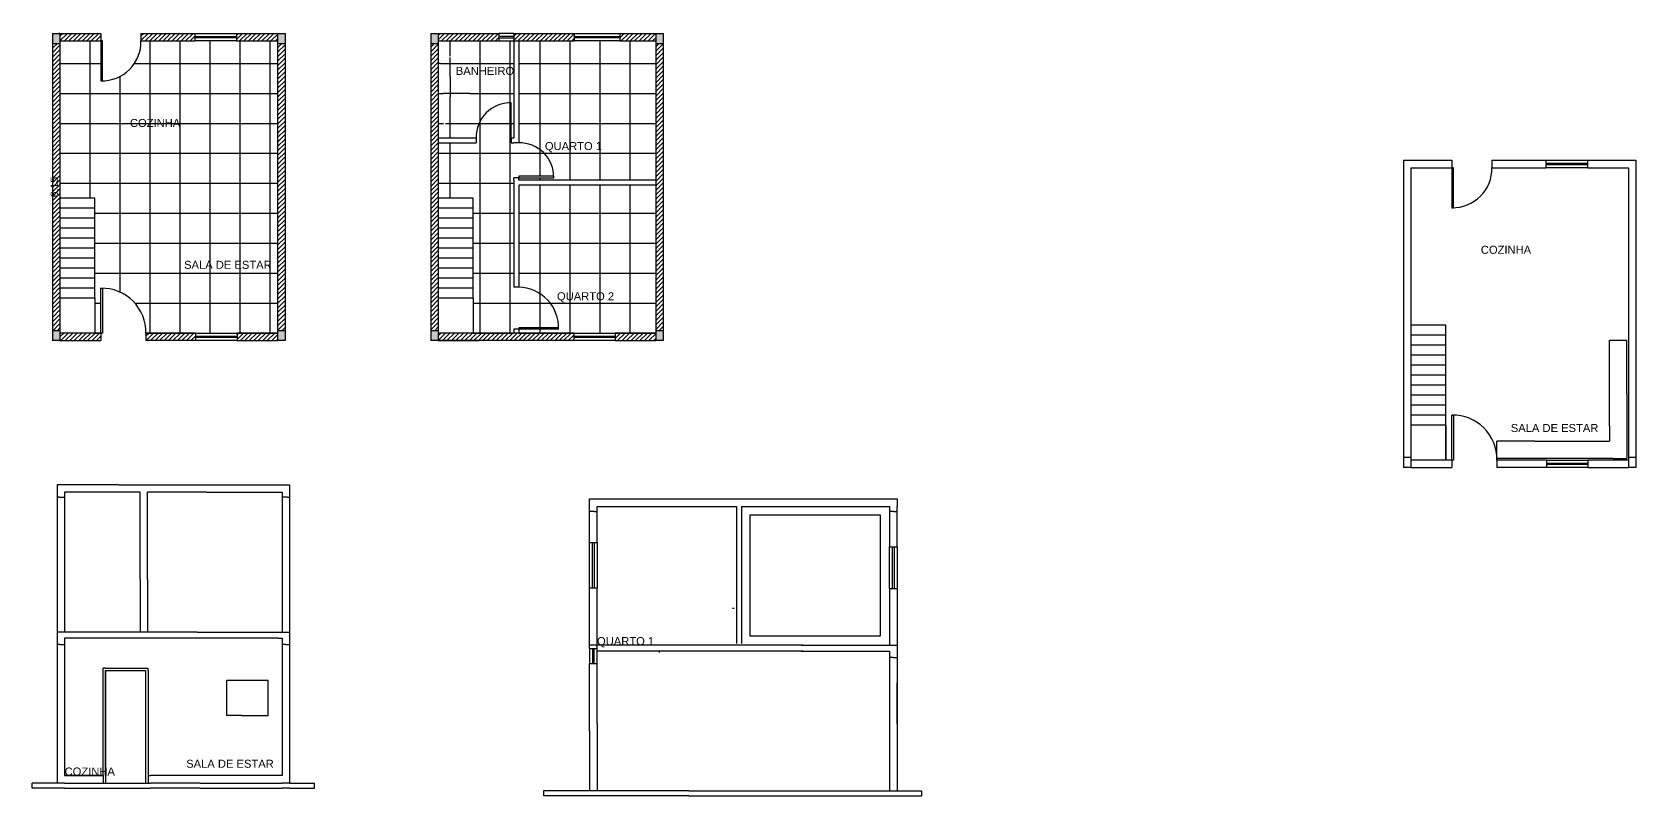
# Model space of a CAD drawing. Header units: millimetres. Extents: x 0 to 2159, y 982 to 997.
# Drawn here: x 2091.35 to 2123.43, y 981.91 to 997.2 of the extents above; entities that cross this region are included whole.
import ezdxf

# ---------------------------------------------------------------- set-up
doc = ezdxf.new("R2010")
doc.units = ezdxf.units.MM
for name, color, linetype in [('0SGRENZE', 7, 'Continuous'), ('ABERTURA', 5, 'Continuous'), ('ESCADA', 1, 'Continuous'), ('HACHURA', 8, 'Continuous'), ('JANELA', 3, 'Continuous'), ('MOVEIS', 2, 'Continuous'), ('PAREDE', 7, 'Continuous'), ('PISO', 6, 'Continuous'), ('TEXTOS', 2, 'Continuous')]:
    doc.layers.add(name, color=color, linetype=linetype)
doc.styles.add('ARIAL', font='arial.ttf')
doc.dimstyles.new('ISO-25', dxfattribs={"dimtxt": 0.15, "dimasz": 0.05, "dimexe": 1.25, "dimexo": 0.625, "dimgap": 0.01, "dimtad": 1, "dimzin": 1, "dimtxsty": 'ARIAL', "dimblk": 'ARCHTICK', "dimcen": 0.005, "dimse1": 1, "dimse2": 1, "dimclrd": 256, "dimclre": 256, "dimclrt": 14, "dimadec": 0, "dimazin": 0, "dimtfac": 1, "dimtofl": 0, "dimtmove": 0, "dimatfit": 3, "dimldrblk": 'ARCHTICK', "dimfxl": 1, "dimfxlon": 1, "dimarcsym": 1})

# ---------------------------------------------------------------- blocks, each defined once
blk = doc.blocks.new('_ArchTick')
at = {"color": 0, "linetype": 'ByBlock', "const_width": 0.15}
blk.add_lwpolyline([(-0.5, -0.5), (0.5, 0.5)], dxfattribs=at)
blk = doc.blocks.new('*D134')
at = {"layer": 'Defpoints', "color": 0, "transparency": 16777216}
for p in [(2091.909, 997.169), (2091.909, 991.019), (2091.909, 991.019)]:
    blk.add_point(p, dxfattribs=at)
at = {"layer": 'PAREDE', "lineweight": -2, "transparency": 16777216}
blk.add_line((2091.909, 997.169), (2091.909, 991.019), dxfattribs=at)
at = {"layer": 'PAREDE', "lineweight": -2, "transparency": 16777216, "xscale": 0.05, "yscale": 0.05, "zscale": 0.05}
for p, rotation in [((2091.909, 997.169), 90), ((2091.909, 991.019), 270)]:
    blk.add_blockref('_ArchTick', p, dxfattribs=dict(at, rotation=rotation))
at = {"layer": 'PAREDE', "color": 14, "transparency": 16777216, "insert": (2091.809, 994.094), "char_height": 0.15, "attachment_point": 5, "rotation": 90, "style": 'ARIAL'}
blk.add_mtext('6,15', dxfattribs=at)

msp = doc.modelspace()

# ---------------------------------------------------------------- hatches: boundary and pattern name
at = {"layer": 'HACHURA'}
h = msp.add_hatch(dxfattribs=at)
h.set_pattern_fill('ANSI31', color=256, scale=0.02)
h.set_pattern_definition([(45, (-32.10096, -8.40815), (-0.0449012806, 0.0449012806), [])])
h.paths.add_polyline_path([(2094.619, 991.169), (2093.629, 991.169), (2093.629, 991.019), (2094.619, 991.019)])
h.paths.add_polyline_path([(2096.259, 991.169), (2095.449, 991.169), (2095.449, 991.019), (2096.259, 991.019)])
h.paths.add_polyline_path([(2092.729, 991.169), (2091.909, 991.169), (2091.909, 991.019), (2092.729, 991.019)])
h.paths.add_polyline_path([(2096.409, 996.969), (2096.259, 996.969), (2096.259, 991.219), (2096.409, 991.219)])
h.paths.add_polyline_path([(2096.259, 997.169), (2095.439, 997.169), (2095.439, 997.019), (2096.259, 997.019)])
h.paths.add_polyline_path([(2094.609, 997.169), (2093.529, 997.169), (2093.529, 997.019), (2094.609, 997.019)])
h.paths.add_polyline_path([(2092.729, 997.169), (2091.909, 997.169), (2091.909, 997.019), (2092.509, 997.019), (2092.729, 997.019)])
h.paths.add_polyline_path([(2091.909, 996.109), (2091.909, 996.509), (2091.909, 996.969), (2091.759, 996.969), (2091.759, 991.219), (2091.909, 991.219), (2091.909, 994.46), (2091.909, 994.46), (2091.909, 995.56)])
h.paths.add_polyline_path([(2099.473, 996.969), (2099.323, 996.969), (2099.323, 991.219), (2099.473, 991.219)])
h.paths.add_polyline_path([(2100.683, 997.169), (2099.473, 997.169), (2099.473, 997.019), (2100.683, 997.019)])
h.paths.add_polyline_path([(2102.193, 997.169), (2101.093, 997.169), (2100.983, 997.169), (2100.983, 997.019), (2102.193, 997.019)])
h.paths.add_polyline_path([(2103.823, 997.169), (2103.103, 997.169), (2103.103, 997.019), (2103.675, 997.019), (2103.823, 997.019)])
h.paths.add_polyline_path([(2103.973, 996.969), (2103.823, 996.969), (2103.823, 991.219), (2103.973, 991.219)])
h.paths.add_polyline_path([(2103.823, 991.169), (2103.013, 991.169), (2103.013, 991.019), (2103.823, 991.019)])
h.paths.add_polyline_path([(2102.183, 991.169), (2099.473, 991.169), (2099.473, 991.019), (2102.183, 991.019)])
at = {"layer": 'HACHURA', "transparency": 33554559}
h = msp.add_hatch(color=256, dxfattribs=at)
h.dxf.hatch_style = 1
h.paths.add_polyline_path([(2099.473, 991.219), (2099.323, 991.219), (2099.323, 991.019), (2099.473, 991.019)])
h.paths.add_polyline_path([(2103.973, 991.219), (2103.823, 991.219), (2103.823, 991.019), (2103.973, 991.019)])
h.paths.add_polyline_path([(2103.973, 997.169), (2103.823, 997.169), (2103.823, 996.969), (2103.973, 996.969)])
h.paths.add_polyline_path([(2099.473, 997.169), (2099.323, 997.169), (2099.323, 996.969), (2099.473, 996.969)])
h.paths.add_polyline_path([(2096.409, 997.169), (2096.259, 997.169), (2096.259, 996.969), (2096.409, 996.969)])
h.paths.add_polyline_path([(2091.909, 997.169), (2091.759, 997.169), (2091.759, 996.969), (2091.909, 996.969), (2091.909, 997.019)])
h.paths.add_polyline_path([(2091.909, 991.219), (2091.759, 991.219), (2091.759, 991.019), (2091.909, 991.019)])
h.paths.add_polyline_path([(2096.409, 991.219), (2096.259, 991.219), (2096.259, 991.019), (2096.409, 991.019)])
at = {"layer": 'PISO', "transparency": 33554661}
h = msp.add_hatch(dxfattribs=at)
h.set_pattern_fill('_USER', color=256, scale=0.6, double=1, pattern_type=0)
h.set_pattern_definition([(0, (2091.9091, 991.1688), (0, 0.6), []), (90, (2091.9091, 991.1688), (-0.6, 4e-17), [])])
h.paths.add_polyline_path([(2096.259, 997.019), (2095.439, 997.019), (2094.609, 997.019), (2093.529, 997.019, -0.42545), (2092.729, 996.219), (2092.729, 997.019), (2091.909, 997.019), (2091.909, 993.869), (2092.609, 993.869), (2092.609, 991.869), (2092.609, 991.169), (2092.729, 991.169), (2092.729, 992.069, -0.424176), (2093.629, 991.169), (2094.619, 991.169), (2095.449, 991.169), (2096.259, 991.169)])
h.paths.add_polyline_path([(2103.823, 994.129), (2101.083, 994.129), (2101.083, 992.265), (2101.083, 992.089, -0.416794), (2101.882, 991.249), (2101.082, 991.249), (2101.082, 991.169), (2102.183, 991.169), (2103.013, 991.169), (2103.823, 991.169)])
h.paths.add_polyline_path([(2100.983, 994.229), (2100.983, 994.279), (2101.083, 994.279), (2101.083, 994.309), (2101.783, 994.309, 0.414214), (2101.083, 994.979), (2100.983, 994.979), (2100.933, 994.979), (2100.933, 995.079), (2100.903, 995.079), (2100.903, 995.779, 0.414214), (2100.233, 995.079), (2100.233, 994.979), (2099.473, 994.979), (2099.473, 993.869), (2100.173, 993.869), (2100.173, 991.869), (2100.173, 991.169), (2100.982, 991.169), (2100.982, 991.249), (2101.082, 991.249), (2101.082, 991.279), (2101.883, 991.279, 0.406052), (2101.083, 992.089), (2100.983, 992.089)])
h.paths.add_polyline_path([(2100.983, 997.019), (2100.683, 997.019), (2099.473, 997.019), (2099.473, 996.123), (2099.506, 996.123), (2099.506, 996.162), (2099.571, 996.162), (2099.572, 996.303), (2100.035, 996.302, -0.414214), (2100.108, 996.229), (2100.107, 995.972, -0.414214), (2100.034, 995.9), (2099.571, 995.901), (2099.571, 996.046), (2099.506, 996.046), (2099.506, 996.086), (2099.473, 996.086), (2099.473, 995.079), (2100.233, 995.079, -0.427098), (2100.933, 995.779), (2100.933, 995.079), (2100.983, 995.079)])
h.paths.add_polyline_path([(2099.781, 996.684), (2099.781, 996.711), (2099.772, 996.72), (2099.772, 996.711)], flags=16)
h.paths.add_polyline_path([(2099.787, 996.698), (2099.781, 996.684), (2099.787, 996.698, -1), (2099.968, 996.698, -1)], flags=16)
h.paths.add_polyline_path([(2099.781, 996.675), (2099.781, 996.684), (2099.772, 996.711), (2099.772, 996.684)], flags=16)
h.paths.add_polyline_path([(2099.772, 996.675), (2099.772, 996.684), (2099.482, 996.684), (2099.482, 996.711), (2099.763, 996.711), (2099.763, 996.684)], flags=16)
h.paths.add_polyline_path([(2099.722, 995.463), (2099.722, 995.471), (2099.72, 995.471)], flags=16)
h.paths.add_polyline_path([(2099.491, 996.534), (2099.491, 996.548), (2099.482, 996.548), (2099.482, 996.575), (2099.491, 996.575), (2099.491, 996.579), (2099.491, 996.589, -1)], flags=16)
h.paths.add_polyline_path([(2099.631, 995.55), (2099.631, 995.54), (2099.624, 995.54, -0.29986), (2099.605, 995.521), (2099.605, 995.514), (2099.595, 995.514), (2099.595, 995.521, -0.355998), (2099.576, 995.545), (2099.57, 995.545), (2099.57, 995.54), (2099.577, 995.54, -0.414221), (2099.595, 995.568), (2099.595, 995.575), (2099.605, 995.575), (2099.605, 995.568, -0.299877), (2099.624, 995.55)], flags=16)
h.paths.add_polyline_path([(2099.606, 995.54), (2099.606, 995.54), (2099.606, 995.54)], flags=0)
h.paths.add_polyline_path([(2099.609, 995.54, 1.28603), (2099.605, 995.538, 0.105677)], flags=0)
h.paths.add_polyline_path([(2099.6, 995.545), (2099.6, 995.545), (2099.601, 995.544), (2099.602, 995.542), (2099.604, 995.54), (2099.609, 995.534, 0.141483), (2099.613, 995.54, 0.348782), (2099.61, 995.552)], flags=0)
h.paths.add_polyline_path([(2099.592, 995.551, 1.579008), (2099.594, 995.553, 0.073867)], flags=0)
h.paths.add_polyline_path([(2099.592, 995.539, 0.073892), (2099.594, 995.537, 1.577745)], flags=0)
h.paths.add_polyline_path([(2099.597, 995.54), (2099.597, 995.54), (2099.596, 995.539), (2099.596, 995.539), (2099.596, 995.539), (2099.596, 995.539), (2099.596, 995.539), (2099.596, 995.538), (2099.595, 995.538), (2099.595, 995.538), (2099.596, 995.538), (2099.596, 995.538), (2099.596, 995.539), (2099.596, 995.539), (2099.596, 995.539), (2099.596, 995.539), (2099.597, 995.54), (2099.597, 995.541), (2099.598, 995.541), (2099.598, 995.541), (2099.598, 995.541), (2099.598, 995.541), (2099.598, 995.541), (2099.598, 995.542), (2099.599, 995.542), (2099.599, 995.543), (2099.599, 995.543), (2099.605, 995.551, 0.416369), (2099.607, 995.55, 0.152425), (2099.605, 995.558, 0.414221), (2099.587, 995.55, 0.333433), (2099.592, 995.533), (2099.597, 995.54)], flags=0)
h.paths.add_polyline_path([(2099.605, 995.412), (2099.605, 995.405, -0.299877), (2099.624, 995.386), (2099.631, 995.386), (2099.631, 995.377), (2099.624, 995.377, -0.29986), (2099.605, 995.358), (2099.605, 995.351), (2099.595, 995.351), (2099.595, 995.358, -0.299857), (2099.577, 995.377), (2099.57, 995.377), (2099.57, 995.386), (2099.577, 995.386, -0.299875), (2099.595, 995.405), (2099.595, 995.412)], flags=16)
h.paths.add_polyline_path([(2099.6, 995.371), (2099.6, 995.368, 0.162146), (2099.609, 995.37), (2099.606, 995.373, -0.617836), (2099.59, 995.381), (2099.586, 995.381, 0.162273), (2099.589, 995.373), (2099.592, 995.375, -0.618048), (2099.6, 995.392), (2099.6, 995.395, 0.162286), (2099.592, 995.393), (2099.594, 995.39, -0.618079), (2099.61, 995.381), (2099.614, 995.381, 0.162282), (2099.611, 995.39), (2099.608, 995.388, -0.61802)], flags=0)
h.paths.add_polyline_path([(2099.607, 995.377, 3.536828), (2099.595, 995.375, 3.536869), (2099.594, 995.386, 3.536819), (2099.605, 995.388, 3.536869)], flags=0)
h.paths.add_polyline_path([(2099.604, 995.386), (2099.604, 995.386), (2099.604, 995.387), (2099.604, 995.386)], flags=0)
h.paths.add_polyline_path([(2099.491, 996.806), (2099.491, 996.82), (2099.482, 996.82), (2099.482, 996.847), (2099.491, 996.86, -1)], flags=16)
h.paths.add_polyline_path([(2103.823, 997.019), (2103.103, 997.019), (2102.193, 997.019), (2101.083, 997.019), (2101.083, 994.979, -0.427098), (2101.783, 994.279), (2101.083, 994.279), (2101.083, 994.229), (2103.823, 994.229)])
h.paths.add_polyline_path([(2101.804, 991.772), (2103.035, 991.772), (2103.035, 992.034), (2101.804, 992.034)], flags=24)
h.paths.add_polyline_path([(2099.783, 996.294), (2101.033, 996.294), (2101.033, 996.543), (2099.783, 996.543)], flags=9)
h.paths.add_polyline_path([(2101.562, 994.777), (2102.792, 994.777), (2102.792, 995.04), (2101.562, 995.04)], flags=24)

# ---------------------------------------------------------------- linework, layer by layer
for p, q in [((2100.983, 997.019), (2100.983, 995.079)), ((2101.083, 997.019), (2101.083, 994.979)), ((2099.473, 995.079), (2100.233, 995.079)), ((2099.473, 994.979), (2100.233, 994.979)), ((2100.233, 995.079), (2100.233, 994.979)), ((2100.933, 995.079), (2100.983, 995.079)), ((2100.933, 995.079), (2100.933, 994.979)), ((2100.933, 994.979), (2100.983, 994.979)), ((2101.083, 994.979), (2100.983, 994.979)), ((2101.083, 994.309), (2101.083, 994.279)), ((2100.983, 994.229), (2100.983, 994.279)), ((2101.083, 994.279), (2100.983, 994.279)), ((2100.983, 994.229), (2100.983, 992.089)), ((2101.083, 994.229), (2101.083, 994.279)), ((2103.823, 994.229), (2101.083, 994.229)), ((2103.823, 994.129), (2101.083, 994.129)), ((2101.083, 994.129), (2101.083, 992.089)), ((2101.083, 992.089), (2100.983, 992.089)), ((2099.473, 991.219), (2099.323, 991.219)), ((2100.982, 991.249), (2100.982, 991.169)), ((2101.082, 991.249), (2100.982, 991.249)), ((2101.082, 991.249), (2101.082, 991.169)), ((2099.473, 991.019), (2100.293, 991.019)), ((2105.439, 987.7), (2105.439, 984.96)), ((2105.539, 987.7), (2105.539, 984.96)), ((2108.649, 983.35), (2108.649, 984.17))]:
    msp.add_line(p, q)
at = {"layer": '0SGRENZE'}
for p, q in [((2101.083, 994.129), (2101.083, 992.265)), ((2101.922, 994.129), (2101.083, 994.129)), ((2105.539, 985.799), (2105.539, 984.96))]:
    msp.add_line(p, q, dxfattribs=at)
at = {"layer": 'ABERTURA'}
for p, q in [((2092.729, 997.019), (2092.729, 996.219)), ((2092.759, 997.019), (2092.729, 997.019)), ((2092.759, 996.219), (2092.759, 997.019)), ((2092.729, 996.219), (2092.759, 996.219)), ((2100.933, 995.779), (2100.903, 995.779)), ((2100.903, 995.779), (2100.903, 995.079)), ((2100.933, 995.079), (2100.933, 995.779)), ((2100.903, 995.079), (2100.933, 995.079)), ((2101.783, 994.309), (2101.083, 994.309)), ((2101.783, 994.279), (2101.783, 994.309)), ((2119.745, 994.48), (2119.745, 993.68)), ((2119.775, 994.48), (2119.745, 994.48)), ((2119.775, 993.68), (2119.775, 994.48)), ((2101.083, 994.279), (2101.783, 994.279)), ((2119.745, 993.68), (2119.775, 993.68)), ((2092.729, 991.169), (2092.729, 992.069)), ((2092.729, 992.069), (2092.759, 992.069)), ((2092.759, 992.069), (2092.759, 991.169)), ((2092.759, 991.169), (2092.729, 991.169)), ((2101.882, 991.279), (2101.082, 991.279)), ((2101.082, 991.279), (2101.082, 991.249)), ((2101.882, 991.249), (2101.082, 991.249)), ((2119.745, 988.63), (2119.745, 989.53)), ((2119.745, 989.53), (2119.775, 989.53)), ((2119.775, 989.53), (2119.775, 988.63)), ((2119.775, 988.63), (2119.745, 988.63)), ((2105.389, 985.66), (2105.359, 985.66)), ((2103.889, 984.81), (2103.889, 984.78)), ((2092.821, 984.464), (2092.771, 984.464)), ((2092.771, 984.456), (2092.771, 984.464)), ((2092.771, 984.414), (2092.771, 984.456)), ((2092.771, 982.314), (2092.771, 984.414)), ((2092.821, 984.464), (2093.621, 984.464)), ((2092.821, 984.414), (2092.821, 982.314)), ((2092.821, 982.314), (2092.821, 984.414)), ((2092.821, 984.414), (2093.621, 984.414)), ((2092.821, 982.314), (2092.821, 984.414)), ((2093.621, 984.464), (2093.671, 984.464)), ((2093.621, 984.414), (2093.621, 982.314)), ((2093.671, 984.414), (2093.671, 984.464)), ((2093.671, 984.414), (2093.671, 982.314)), ((2092.771, 982.314), (2092.771, 982.164)), ((2092.821, 982.314), (2092.821, 982.164)), ((2093.621, 982.314), (2093.621, 982.164)), ((2093.671, 982.314), (2093.671, 982.164))]:
    msp.add_line(p, q, dxfattribs=at)
for centre, radius, start, end in [((2092.744, 997.004), 0.785, 268.9053, 1.0947), ((2100.918, 995.094), 0.685, 88.7455, 181.2545), ((2101.098, 994.294), 0.685, 358.7455, 91.2545), ((2119.76, 994.465), 0.785, 268.9053, 1.0947), ((2092.744, 991.184), 0.885, 359.029, 90.971), ((2101.066, 991.273), 0.816, 358.3222, 88.8835), ((2119.76, 988.645), 0.885, 359.029, 90.971)]:
    msp.add_arc(centre, radius, start, end, dxfattribs=at)
at = {"layer": 'ESCADA'}
for p, q in [((2092.609, 993.869), (2091.909, 993.869)), ((2092.609, 993.669), (2091.909, 993.669)), ((2092.609, 991.869), (2092.609, 993.869)), ((2100.173, 993.869), (2099.473, 993.869)), ((2100.173, 993.669), (2099.473, 993.669)), ((2100.173, 991.869), (2100.173, 993.869)), ((2092.609, 993.469), (2091.909, 993.469)), ((2100.173, 993.469), (2099.473, 993.469)), ((2092.609, 993.269), (2091.909, 993.269)), ((2092.609, 993.069), (2091.909, 993.069)), ((2100.173, 993.269), (2099.473, 993.269)), ((2100.173, 993.069), (2099.473, 993.069)), ((2092.609, 992.869), (2091.909, 992.869)), ((2100.173, 992.869), (2099.473, 992.869)), ((2092.609, 992.669), (2091.909, 992.669)), ((2092.609, 992.469), (2091.909, 992.469)), ((2100.173, 992.669), (2099.473, 992.669)), ((2100.173, 992.469), (2099.473, 992.469)), ((2092.609, 992.269), (2091.909, 992.269)), ((2092.609, 992.069), (2091.909, 992.069)), ((2100.173, 992.269), (2099.473, 992.269)), ((2100.173, 992.069), (2099.473, 992.069)), ((2092.609, 991.869), (2091.909, 991.869)), ((2092.609, 991.869), (2092.609, 991.169)), ((2100.173, 991.869), (2099.473, 991.869)), ((2100.173, 991.869), (2100.173, 991.169)), ((2119.625, 991.33), (2118.925, 991.33)), ((2119.625, 991.13), (2118.925, 991.13)), ((2119.625, 989.33), (2119.625, 991.33)), ((2119.625, 990.93), (2118.925, 990.93)), ((2119.625, 990.73), (2118.925, 990.73)), ((2119.625, 990.53), (2118.925, 990.53)), ((2119.625, 990.33), (2118.925, 990.33)), ((2119.625, 990.13), (2118.925, 990.13)), ((2119.625, 989.93), (2118.925, 989.93)), ((2119.625, 989.73), (2118.925, 989.73)), ((2119.625, 989.53), (2118.925, 989.53)), ((2119.625, 989.33), (2118.925, 989.33)), ((2119.625, 989.33), (2119.625, 988.63))]:
    msp.add_line(p, q, dxfattribs=at)
at = {"layer": 'JANELA'}
for p, q in [((2094.609, 997.169), (2095.439, 997.169)), ((2094.609, 997.109), (2095.439, 997.109)), ((2095.439, 997.079), (2094.609, 997.079)), ((2095.439, 997.019), (2094.609, 997.019)), ((2100.983, 997.169), (2100.683, 997.169)), ((2100.983, 997.109), (2100.683, 997.109)), ((2100.683, 997.079), (2100.983, 997.079)), ((2100.683, 997.019), (2100.983, 997.019)), ((2102.193, 997.169), (2103.103, 997.169)), ((2102.193, 997.109), (2103.103, 997.109)), ((2103.103, 997.079), (2102.193, 997.079)), ((2103.103, 997.019), (2102.193, 997.019)), ((2121.625, 994.63), (2122.455, 994.63)), ((2121.625, 994.57), (2122.455, 994.57)), ((2122.455, 994.54), (2121.625, 994.54)), ((2122.455, 994.48), (2121.625, 994.48)), ((2094.619, 991.169), (2095.449, 991.169)), ((2094.619, 991.109), (2095.449, 991.109)), ((2102.183, 991.169), (2103.013, 991.169)), ((2102.183, 991.109), (2103.013, 991.109)), ((2095.449, 991.079), (2094.619, 991.079)), ((2095.449, 991.019), (2094.619, 991.019)), ((2103.013, 991.079), (2102.183, 991.079)), ((2103.013, 991.019), (2102.183, 991.019)), ((2121.635, 988.63), (2122.465, 988.63)), ((2121.635, 988.57), (2122.465, 988.57)), ((2122.465, 988.54), (2121.635, 988.54)), ((2122.465, 988.48), (2121.635, 988.48)), ((2102.499, 986.07), (2102.499, 986.98)), ((2102.559, 986.07), (2102.559, 986.98)), ((2102.589, 986.98), (2102.589, 986.07)), ((2102.649, 986.98), (2102.649, 986.07)), ((2108.499, 986.06), (2108.499, 986.89)), ((2108.559, 986.06), (2108.559, 986.89)), ((2108.589, 986.89), (2108.589, 986.06)), ((2108.649, 986.89), (2108.649, 986.06)), ((2102.499, 984.86), (2102.499, 984.56)), ((2102.559, 984.86), (2102.559, 984.56)), ((2102.589, 984.56), (2102.589, 984.86)), ((2102.649, 984.56), (2102.649, 984.86)), ((2095.243, 983.514), (2095.243, 984.214)), ((2096.073, 984.214), (2095.243, 984.214)), ((2096.073, 983.514), (2096.073, 984.214)), ((2095.541, 983.514), (2095.243, 983.514)), ((2095.541, 983.514), (2096.073, 983.514))]:
    msp.add_line(p, q, dxfattribs=at)
at = {"layer": 'MOVEIS'}
msp.add_line((2099.473, 996.086), (2099.473, 996.123), dxfattribs=at)
at = {"layer": 'PAREDE'}
for p, q in [((2091.759, 997.169), (2091.909, 997.169)), ((2091.759, 997.169), (2091.759, 991.019)), ((2091.759, 996.969), (2091.909, 996.969)), ((2091.909, 997.169), (2092.729, 997.169)), ((2091.909, 997.169), (2091.909, 991.019)), ((2091.909, 997.019), (2092.729, 997.019)), ((2092.729, 997.169), (2092.729, 997.019)), ((2093.529, 997.169), (2094.609, 997.169)), ((2093.529, 997.169), (2093.529, 997.019)), ((2093.529, 997.019), (2094.609, 997.019)), ((2094.609, 997.169), (2094.609, 997.019)), ((2095.439, 997.169), (2096.259, 997.169)), ((2095.439, 997.169), (2095.439, 997.019)), ((2095.439, 997.019), (2096.259, 997.019)), ((2096.259, 997.169), (2096.409, 997.169)), ((2096.259, 997.169), (2096.259, 991.019)), ((2096.259, 996.969), (2096.409, 996.969)), ((2096.409, 997.169), (2096.409, 991.019)), ((2099.323, 997.169), (2099.473, 997.169)), ((2099.323, 997.169), (2099.323, 991.019)), ((2099.323, 996.969), (2099.473, 996.969)), ((2099.473, 997.169), (2100.683, 997.169)), ((2099.473, 997.169), (2099.473, 991.019)), ((2099.473, 997.019), (2100.683, 997.019)), ((2100.683, 997.169), (2100.683, 997.019)), ((2100.983, 997.169), (2102.193, 997.169)), ((2100.983, 997.169), (2100.983, 997.019)), ((2100.983, 997.019), (2102.193, 997.019)), ((2101.093, 997.169), (2102.193, 997.169)), ((2102.193, 997.169), (2102.193, 997.019)), ((2103.103, 997.169), (2103.823, 997.169)), ((2103.103, 997.169), (2103.103, 997.019)), ((2103.103, 997.169), (2103.103, 997.019)), ((2103.103, 997.019), (2103.823, 997.019)), ((2103.823, 997.169), (2103.973, 997.169)), ((2103.823, 997.169), (2103.823, 991.019)), ((2103.823, 997.169), (2103.823, 991.019)), ((2103.823, 996.969), (2103.973, 996.969)), ((2103.973, 997.169), (2103.973, 991.019)), ((2118.775, 994.63), (2118.925, 994.63)), ((2118.775, 994.63), (2118.775, 988.48)), ((2118.925, 994.63), (2119.745, 994.63)), ((2119.745, 994.63), (2119.745, 994.48)), ((2120.545, 994.63), (2121.625, 994.63)), ((2120.545, 994.63), (2120.545, 994.48)), ((2121.625, 994.63), (2121.625, 994.48)), ((2122.455, 994.63), (2123.275, 994.63)), ((2122.455, 994.63), (2122.455, 994.48)), ((2123.275, 994.63), (2123.425, 994.63)), ((2123.425, 994.63), (2123.425, 988.48)), ((2118.925, 994.48), (2119.745, 994.48)), ((2118.925, 994.48), (2118.925, 988.48)), ((2120.545, 994.48), (2121.625, 994.48)), ((2122.455, 994.48), (2123.275, 994.48)), ((2123.275, 994.48), (2123.275, 988.48)), ((2091.909, 991.219), (2091.759, 991.219)), ((2092.729, 991.169), (2091.909, 991.169)), ((2092.729, 991.169), (2092.729, 991.019)), ((2094.619, 991.169), (2093.629, 991.169)), ((2093.629, 991.169), (2093.629, 991.019)), ((2094.619, 991.169), (2094.619, 991.019)), ((2096.259, 991.169), (2095.449, 991.169)), ((2095.449, 991.169), (2095.449, 991.019)), ((2096.409, 991.219), (2096.259, 991.219)), ((2102.183, 991.169), (2099.473, 991.169)), ((2102.183, 991.169), (2102.183, 991.019)), ((2103.823, 991.169), (2103.013, 991.169)), ((2103.013, 991.169), (2103.013, 991.019)), ((2103.973, 991.219), (2103.823, 991.219)), ((2119.625, 988.645), (2119.625, 991.33)), ((2091.909, 991.019), (2091.759, 991.019)), ((2091.909, 991.019), (2092.729, 991.019)), ((2094.619, 991.019), (2093.629, 991.019)), ((2095.449, 991.019), (2096.259, 991.019)), ((2096.409, 991.019), (2096.259, 991.019)), ((2099.473, 991.019), (2099.323, 991.019)), ((2102.183, 991.019), (2099.473, 991.019)), ((2103.013, 991.019), (2103.823, 991.019)), ((2103.973, 991.019), (2103.823, 991.019)), ((2122.895, 990.378), (2122.895, 991.028)), ((2122.895, 991.028), (2123.121, 991.028)), ((2123.121, 991.028), (2123.245, 991.028)), ((2123.245, 989.954), (2123.245, 991.028)), ((2122.895, 989.307), (2122.895, 990.378)), ((2123.245, 989.954), (2123.245, 988.66)), ((2122.895, 989.307), (2122.895, 989.01)), ((2120.645, 988.93), (2120.645, 989.01)), ((2120.659, 989.01), (2120.645, 989.01)), ((2120.645, 988.66), (2120.645, 988.93)), ((2121.403, 989.01), (2120.659, 989.01)), ((2121.403, 989.01), (2122.895, 989.01)), ((2118.925, 988.68), (2118.775, 988.68)), ((2119.745, 988.63), (2118.925, 988.63)), ((2119.745, 988.63), (2119.745, 988.48)), ((2122.963, 988.66), (2120.645, 988.66)), ((2121.635, 988.63), (2120.645, 988.63)), ((2120.645, 988.63), (2120.645, 988.48)), ((2121.635, 988.63), (2121.635, 988.48)), ((2123.275, 988.63), (2122.465, 988.63)), ((2122.465, 988.63), (2122.465, 988.48)), ((2122.963, 988.66), (2123.245, 988.66)), ((2123.425, 988.68), (2123.275, 988.68)), ((2118.925, 988.48), (2118.775, 988.48)), ((2118.925, 988.48), (2119.745, 988.48)), ((2121.635, 988.48), (2120.645, 988.48)), ((2122.465, 988.48), (2123.275, 988.48)), ((2123.425, 988.48), (2123.275, 988.48)), ((2091.851, 988.134), (2091.851, 982.164)), ((2092.001, 988.134), (2091.851, 988.134)), ((2093.085, 988.134), (2092.001, 988.134)), ((2092.001, 987.984), (2092.001, 985.184)), ((2093.511, 987.984), (2092.001, 987.984)), ((2093.085, 988.134), (2096.501, 988.134)), ((2093.511, 986.236), (2093.511, 987.984)), ((2094.836, 987.984), (2093.661, 987.984)), ((2093.661, 986.236), (2093.661, 987.984)), ((2094.836, 987.984), (2096.351, 987.984)), ((2096.351, 987.984), (2096.351, 985.184)), ((2096.501, 988.134), (2096.501, 982.164)), ((2091.89, 987.884), (2091.851, 987.884)), ((2091.89, 987.884), (2092.001, 987.884)), ((2096.451, 987.884), (2096.351, 987.884)), ((2096.451, 987.884), (2096.501, 987.884)), ((2102.499, 987.7), (2102.499, 987.85)), ((2102.499, 987.85), (2108.649, 987.85)), ((2102.499, 986.98), (2102.499, 987.7)), ((2102.6, 987.6), (2102.499, 987.6)), ((2102.6, 987.6), (2102.649, 987.6)), ((2102.649, 986.98), (2102.649, 987.7)), ((2102.649, 987.7), (2105.439, 987.7)), ((2102.649, 987.7), (2105.439, 987.7)), ((2105.539, 987.7), (2108.499, 987.7)), ((2105.539, 987.7), (2108.499, 987.7)), ((2108.499, 987.7), (2108.499, 986.89)), ((2108.584, 987.6), (2108.499, 987.6)), ((2108.584, 987.6), (2108.649, 987.6)), ((2108.649, 987.85), (2108.649, 987.7)), ((2108.649, 986.89), (2108.649, 987.7)), ((2102.499, 986.98), (2102.649, 986.98)), ((2102.499, 986.98), (2102.649, 986.98)), ((2108.499, 986.89), (2108.649, 986.89)), ((2093.511, 986.236), (2093.511, 985.184)), ((2093.661, 986.236), (2093.661, 985.184)), ((2102.499, 984.86), (2102.499, 986.07)), ((2102.499, 984.97), (2102.499, 986.07)), ((2102.499, 986.07), (2102.649, 986.07)), ((2102.649, 984.86), (2102.649, 986.07)), ((2108.499, 986.06), (2108.499, 984.925)), ((2108.499, 986.06), (2108.649, 986.06)), ((2108.649, 986.06), (2108.649, 983.35)), ((2092.001, 985.184), (2091.851, 985.184)), ((2094.65, 985.184), (2092.001, 985.184)), ((2096.273, 985.064), (2092.001, 985.064)), ((2092.001, 985.064), (2092.001, 982.314)), ((2094.65, 985.184), (2096.351, 985.184)), ((2096.273, 985.064), (2096.351, 985.064)), ((2096.351, 985.184), (2096.501, 985.184)), ((2096.351, 985.064), (2096.351, 982.314)), ((2091.906, 984.934), (2091.851, 984.934)), ((2091.906, 984.934), (2092.001, 984.934)), ((2096.426, 984.934), (2096.351, 984.934)), ((2096.426, 984.934), (2096.501, 984.934)), ((2102.649, 984.925), (2102.499, 984.925)), ((2102.499, 984.86), (2102.649, 984.86)), ((2106.764, 984.925), (2102.649, 984.925)), ((2106.764, 984.805), (2102.649, 984.805)), ((2106.739, 984.925), (2108.499, 984.925)), ((2106.739, 984.805), (2108.499, 984.805)), ((2108.499, 984.925), (2108.649, 984.925)), ((2108.499, 984.805), (2108.499, 983.35)), ((2102.499, 983.35), (2102.499, 984.56)), ((2102.499, 984.56), (2102.649, 984.56)), ((2102.649, 983.35), (2102.649, 984.56)), ((2108.574, 984.675), (2108.499, 984.675)), ((2108.574, 984.675), (2108.649, 984.675)), ((2102.499, 983.2), (2102.499, 983.35)), ((2102.499, 983.2), (2102.499, 982.005)), ((2102.649, 983.35), (2102.649, 982.005)), ((2108.499, 983.35), (2108.499, 982.005)), ((2108.649, 983.35), (2108.649, 982.005)), ((2091.351, 982.064), (2091.351, 982.164)), ((2091.851, 982.164), (2091.351, 982.164)), ((2092.001, 982.164), (2091.851, 982.164)), ((2092.771, 982.314), (2092.001, 982.314)), ((2092.001, 982.314), (2092.771, 982.314)), ((2092.001, 982.164), (2092.821, 982.164)), ((2092.821, 982.164), (2093.721, 982.164)), ((2093.671, 982.314), (2093.721, 982.314)), ((2094.711, 982.314), (2093.721, 982.314)), ((2094.711, 982.164), (2093.721, 982.164)), ((2095.541, 982.314), (2094.711, 982.314)), ((2094.711, 982.164), (2095.541, 982.164)), ((2096.351, 982.314), (2095.541, 982.314)), ((2095.541, 982.164), (2096.351, 982.164)), ((2096.501, 982.164), (2096.351, 982.164)), ((2096.501, 982.164), (2097.001, 982.164)), ((2097.001, 982.064), (2097.001, 982.164)), ((2091.851, 982.064), (2091.351, 982.064)), ((2092.001, 982.064), (2091.851, 982.064)), ((2092.001, 982.064), (2092.821, 982.064)), ((2092.821, 982.064), (2093.721, 982.064)), ((2094.711, 982.064), (2093.721, 982.064)), ((2094.711, 982.064), (2095.541, 982.064)), ((2095.541, 982.064), (2096.351, 982.064)), ((2096.501, 982.064), (2096.351, 982.064)), ((2096.501, 982.064), (2097.001, 982.064)), ((2104.487, 982.005), (2101.576, 982.005)), ((2101.576, 982.005), (2101.576, 981.905)), ((2104.487, 981.905), (2101.576, 981.905)), ((2104.487, 982.005), (2109.139, 982.005)), ((2104.487, 981.905), (2109.139, 981.905)), ((2109.139, 982.005), (2109.139, 981.905))]:
    msp.add_line(p, q, dxfattribs=at)
msp.add_lwpolyline([(2105.713, 987.535), (2108.311, 987.535), (2108.311, 985.104), (2105.713, 985.104)], close=True, dxfattribs=at)
at = {"layer": 'PISO'}
for p, q in [((2099.517, 996.569), (2099.483, 996.569)), ((2099.709, 996.302), (2099.709, 995.9)), ((2100.107, 995.969), (2099.571, 995.969))]:
    msp.add_line(p, q, dxfattribs=at)

# ---------------------------------------------------------------- texts
at = {"layer": 'TEXTOS', "style": 'ARIAL'}
for s, p in [('BANHEIRO', (2099.825, 996.339)), ('COZINHA ', (2093.308, 995.297)), ('QUARTO 1', (2101.606, 994.834)), ('COZINHA ', (2120.324, 992.758)), ('SALA DE ESTAR', (2094.391, 992.457)), ('QUARTO 2', (2101.848, 991.828)), ('SALA DE ESTAR', (2120.923, 989.191)), ('QUARTO 1', (2102.649, 984.925)), ('COZINHA ', (2092.001, 982.314)), ('SALA DE ESTAR', (2094.433, 982.47))]:
    msp.add_text(s, height=0.16, dxfattribs=at).set_placement(p)

# ---------------------------------------------------------------- dimensions: what is measured, and where the dimension line sits
at = {"layer": 'PAREDE'}
dim = msp.add_linear_dim(base=(2091.909, 991.019), p1=(2091.909, 997.169), p2=(2091.909, 991.019), angle=90, dimstyle='ISO-25', dxfattribs=at)
dim.commit()
dim.dimension.update_dxf_attribs({"geometry": '*D134', "text_midpoint": (2091.809, 994.094)})

doc.saveas('drawing.dxf')
